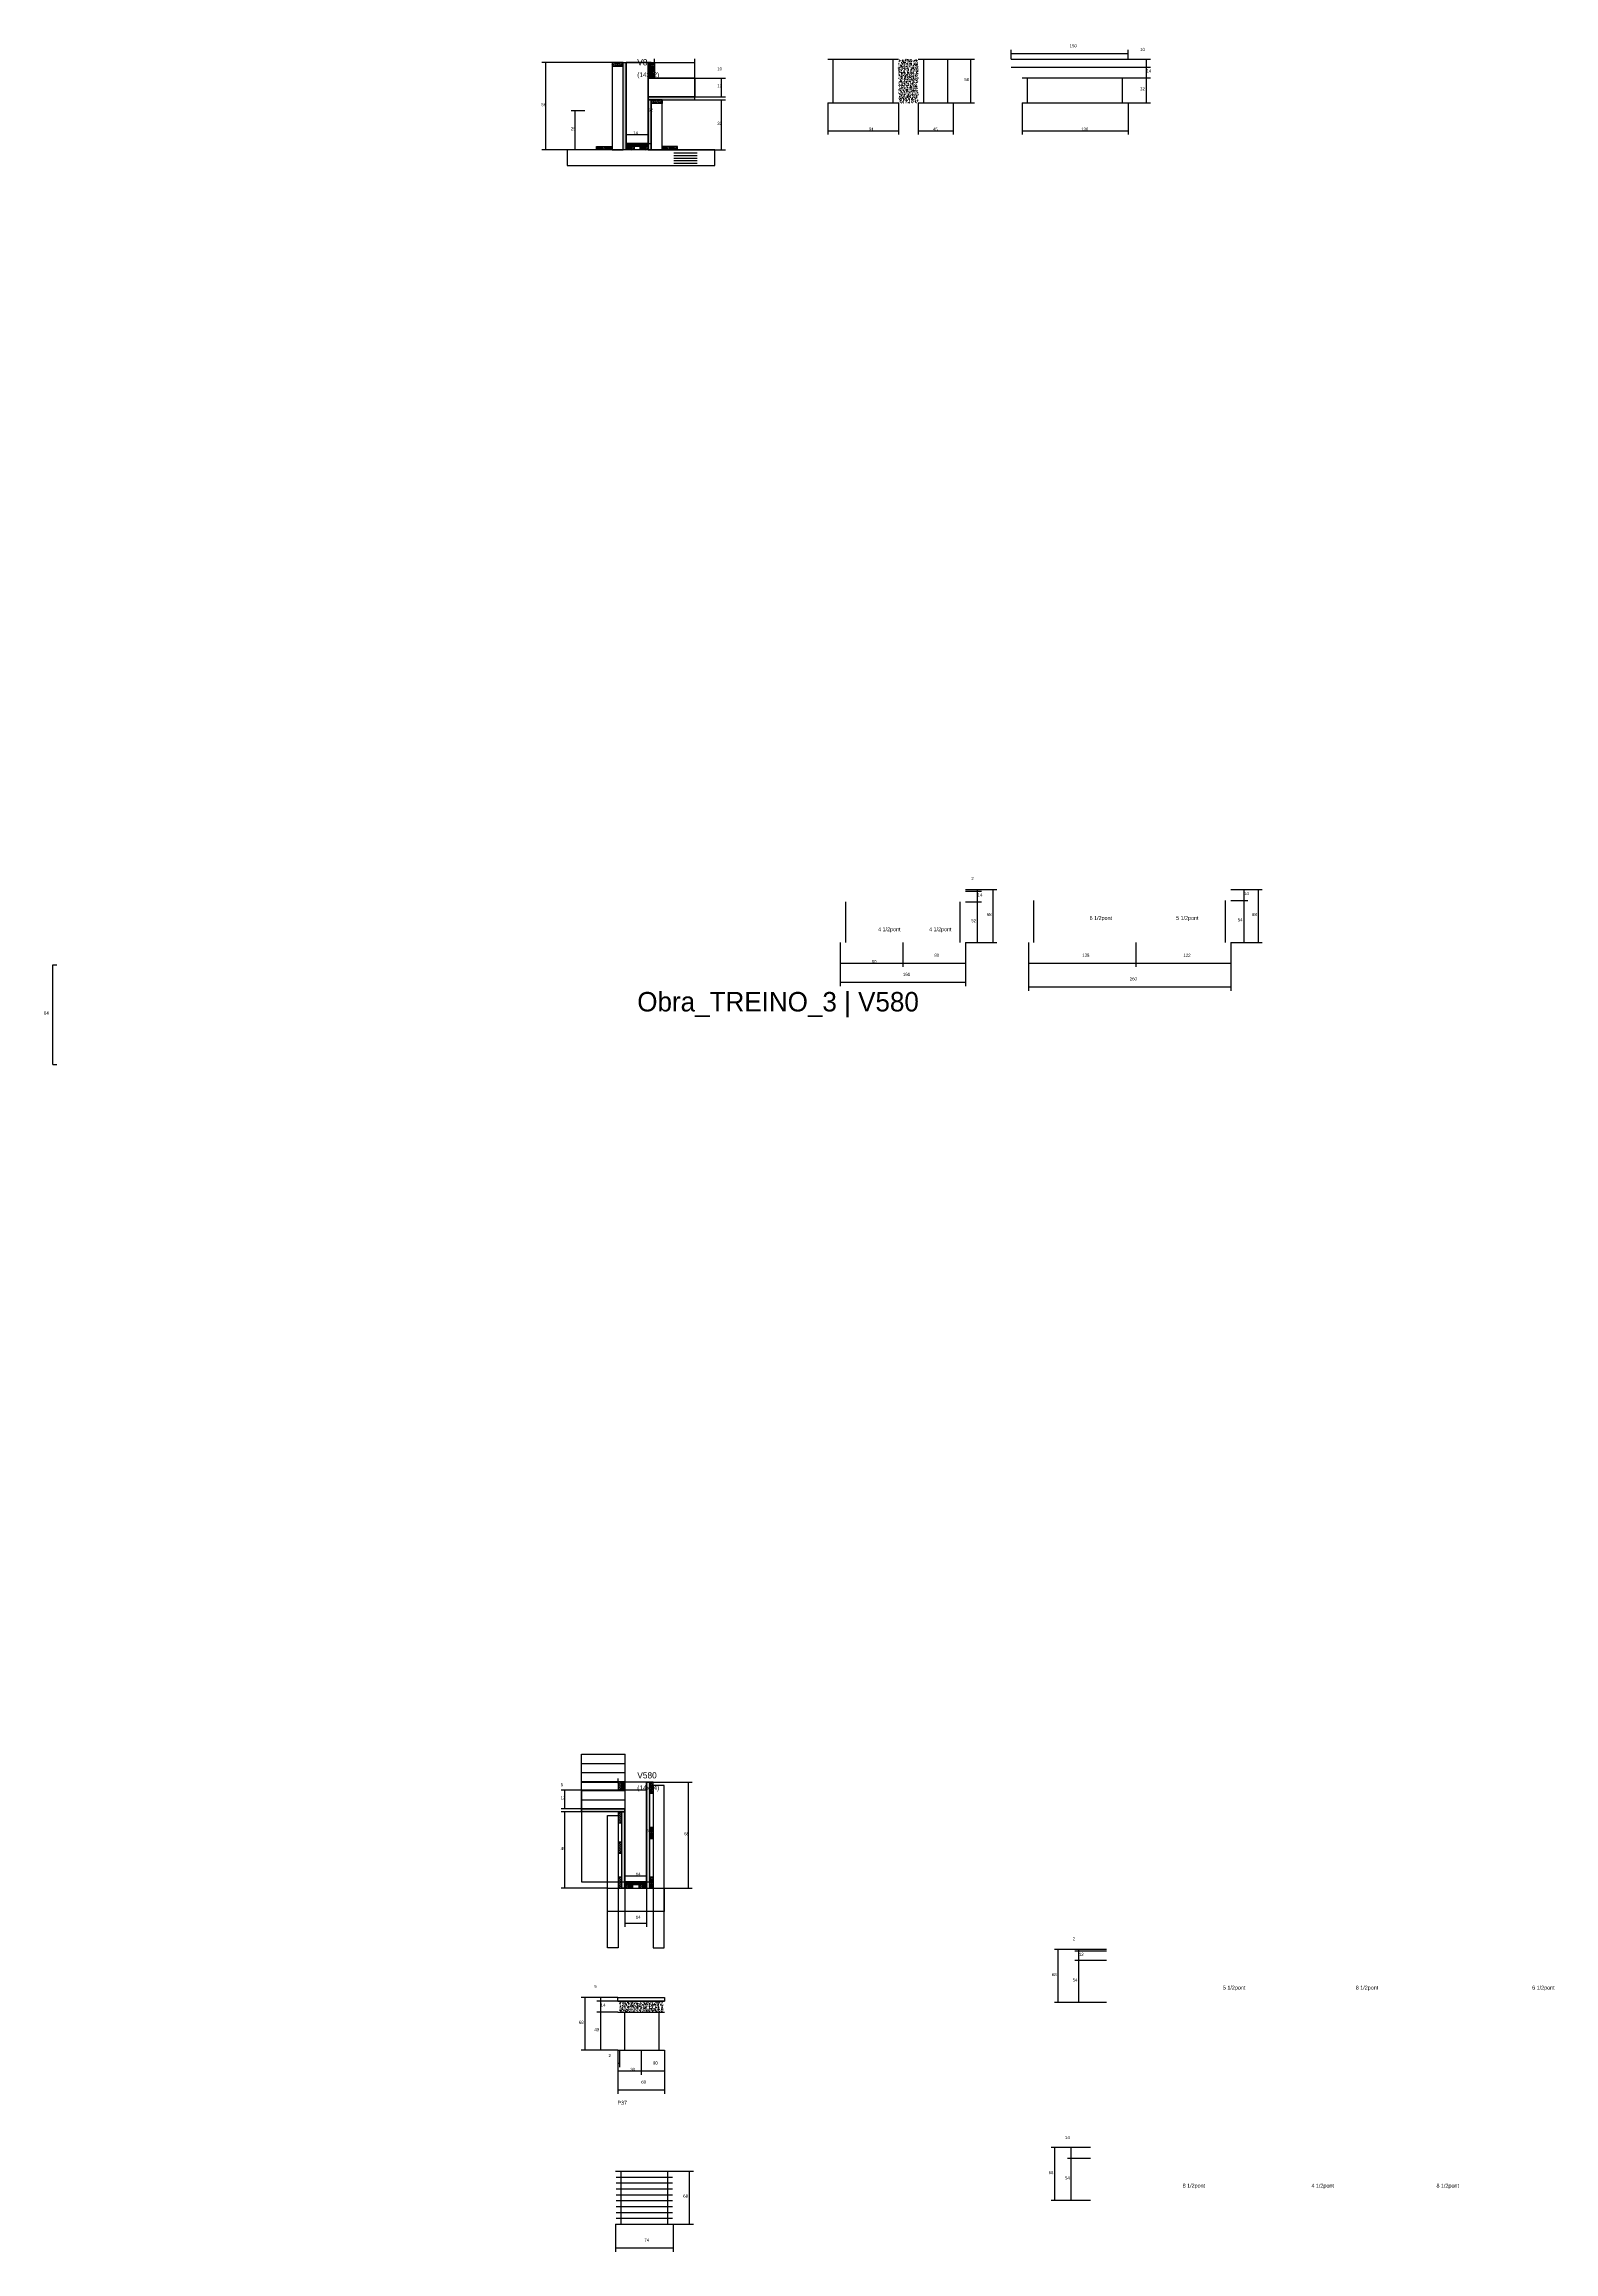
# Model space of a CAD drawing. Header units: metres. Extents: x -2848 to 22762, y -49062 to 1016.
# Drawn here: x 12038 to 13977, y -40203 to -37368 of the extents above; entities that cross this region are included whole.
import ezdxf

# ---------------------------------------------------------------- set-up
doc = ezdxf.new("R2010")
doc.units = ezdxf.units.M
for name, color, linetype in [('CONCRETO', 251, 'Continuous'), ('COTA', 4, 'Continuous'), ('Cota Seção (2x)', 4, 'Continuous'), ('Hachura', 253, 'Continuous'), ('LABEL_ID', 3, 'Continuous'), ('Madeira', 126, 'Continuous'), ('NOMENCLATURA', 7, 'Continuous'), ('Painéis', 200, 'Continuous'), ('SARR_2.2x7', 40, 'Continuous'), ('SARR_3.5x7', 81, 'Continuous'), ('Texto Seção', 7, 'Continuous')]:
    doc.layers.add(name, color=color, linetype=linetype)

msp = doc.modelspace()

# ---------------------------------------------------------------- hatches: boundary and pattern name
at = {"layer": 'COTA'}
h = msp.add_hatch(dxfattribs=at)
h.set_pattern_fill('AR-CONC', scale=0.03)
h.paths.add_polyline_path([(13160.9, -37387.2), (13135.7, -37387.2), (13135.7, -37443.2), (13160.9, -37443.2)])
h = msp.add_hatch(dxfattribs=at)
h.set_pattern_fill('AR-CONC', scale=0.03)
h.paths.add_polyline_path([(12777.1, -39895.2), (12777.1, -39881.2), (12777.1, -39881.2), (12833.1, -39881.2), (12833.1, -39881.2), (12833.1, -39895.2), (12833.1, -39895.2), (12777.1, -39895.2)])
at = {"layer": 'Hachura'}
h = msp.add_hatch(dxfattribs=at)
h.set_pattern_fill('ANSI31', scale=0.5)
h.paths.add_polyline_path([(12767.8, -37391.4), (12767.8, -37395.8), (12767.8, -37395.8), (12781.8, -37395.8), (12781.8, -37395.8), (12781.8, -37391.4), (12781.8, -37391.4), (12767.8, -37391.4)])
h = msp.add_hatch(color=8, dxfattribs=at)
h.dxf.hatch_style = 1
h.paths.add_polyline_path([(12781.8, -37391.4), (12785.8, -37391.4), (12785.8, -37391.4), (12785.8, -37503.4), (12785.8, -37503.4), (12781.8, -37503.4), (12781.8, -37503.4), (12781.8, -37391.4)])
h = msp.add_hatch(color=8, dxfattribs=at)
h.dxf.hatch_style = 1
h.paths.add_polyline_path([(12817.8, -37391.4), (12813.8, -37391.4), (12813.8, -37391.4), (12813.8, -37411.4), (12813.8, -37411.4), (12817.8, -37411.4), (12817.8, -37411.4), (12817.8, -37391.4)])
h = msp.add_hatch(dxfattribs=at)
h.set_pattern_fill('ANSI31', scale=0.5)
h.paths.add_polyline_path([(12822.2, -37411.4), (12817.8, -37411.4), (12817.8, -37411.4), (12817.8, -37391.4), (12817.8, -37391.4), (12822.2, -37391.4), (12822.2, -37391.4), (12822.2, -37411.4)])
h = msp.add_hatch(color=8, dxfattribs=at)
h.dxf.hatch_style = 1
h.paths.add_polyline_path([(12873.8, -37439.4), (12873.8, -37435.4), (12873.8, -37435.4), (12813.8, -37435.4), (12813.8, -37435.4), (12813.8, -37439.4), (12813.8, -37439.4), (12873.8, -37439.4)])
h = msp.add_hatch(color=8, dxfattribs=at)
h.dxf.hatch_style = 1
h.paths.add_polyline_path([(12817.8, -37439.4), (12813.8, -37439.4), (12813.8, -37439.4), (12813.8, -37503.4), (12813.8, -37503.4), (12817.8, -37503.4), (12817.8, -37503.4), (12817.8, -37439.4)])
h = msp.add_hatch(dxfattribs=at)
h.set_pattern_fill('ANSI31', scale=0.5)
h.paths.add_polyline_path([(12831.8, -37439.4), (12831.8, -37443.8), (12831.8, -37443.8), (12817.8, -37443.8), (12817.8, -37443.8), (12817.8, -37439.4), (12817.8, -37439.4), (12831.8, -37439.4)])
h = msp.add_hatch(dxfattribs=at)
h.set_pattern_fill('ANSI31', scale=0.5)
h.paths.add_polyline_path([(12747.8, -37503.4), (12747.8, -37499), (12747.8, -37499), (12767.8, -37499), (12767.8, -37499), (12767.8, -37503.4), (12767.8, -37503.4), (12747.8, -37503.4)])
h = msp.add_hatch(color=8, dxfattribs=at)
h.dxf.hatch_style = 1
h.paths.add_polyline_path([(12785.8, -37499), (12785.8, -37495.4), (12785.8, -37495.4), (12813.8, -37495.4), (12813.8, -37495.4), (12813.8, -37499), (12813.8, -37499), (12785.8, -37499)])
h = msp.add_hatch(dxfattribs=at)
h.set_pattern_fill('ANSI31', scale=0.5)
h.paths.add_polyline_path([(12785.8, -37503.4), (12785.8, -37499), (12785.8, -37499), (12795.8, -37499), (12795.8, -37499), (12795.8, -37503.4), (12795.8, -37503.4), (12785.8, -37503.4)])
h = msp.add_hatch(dxfattribs=at)
h.set_pattern_fill('ANSI31', scale=0.5)
h.paths.add_polyline_path([(12803.8, -37503.4), (12803.8, -37499), (12803.8, -37499), (12813.8, -37499), (12813.8, -37499), (12813.8, -37503.4), (12813.8, -37503.4), (12803.8, -37503.4)])
h = msp.add_hatch(dxfattribs=at)
h.set_pattern_fill('ANSI31', scale=0.5)
h.paths.add_polyline_path([(12851.8, -37503.4), (12851.8, -37499), (12851.8, -37499), (12831.8, -37499), (12831.8, -37499), (12831.8, -37503.4), (12831.8, -37503.4), (12851.8, -37503.4)])
h = msp.add_hatch(dxfattribs=at)
h.set_pattern_fill('ANSI31', scale=0.5)
h.paths.add_polyline_path([(12780, -39600), (12775.6, -39600), (12775.6, -39600), (12775.6, -39610), (12775.6, -39610), (12780, -39610), (12780, -39610), (12780, -39600)])
h = msp.add_hatch(color=8, dxfattribs=at)
h.dxf.hatch_style = 1
h.paths.add_polyline_path([(12780, -39610), (12784, -39610), (12784, -39610), (12784, -39600), (12784, -39600), (12780, -39600), (12780, -39600), (12780, -39610)])
h = msp.add_hatch(color=8, dxfattribs=at)
h.dxf.hatch_style = 1
h.paths.add_polyline_path([(12816, -39600), (12812, -39600), (12812, -39600), (12812, -39736), (12812, -39736), (12816, -39736), (12816, -39736), (12816, -39600)])
h = msp.add_hatch(dxfattribs=at)
h.set_pattern_fill('ANSI31', scale=0.5)
h.paths.add_polyline_path([(12820.4, -39600), (12816, -39600), (12816, -39600), (12816, -39614), (12816, -39614), (12820.4, -39614), (12820.4, -39614), (12820.4, -39600)])
h = msp.add_hatch(color=8, dxfattribs=at)
h.dxf.hatch_style = 1
h.paths.add_polyline_path([(12728.4, -39638), (12728.4, -39634), (12728.4, -39634), (12784, -39634), (12784, -39634), (12784, -39638), (12784, -39638), (12728.4, -39638)])
h = msp.add_hatch(dxfattribs=at)
h.set_pattern_fill('ANSI31', scale=0.5)
h.paths.add_polyline_path([(12780, -39638), (12775.6, -39638), (12775.6, -39638), (12775.6, -39652), (12775.6, -39652), (12780, -39652), (12780, -39652), (12780, -39638)])
h = msp.add_hatch(color=8, dxfattribs=at)
h.dxf.hatch_style = 1
h.paths.add_polyline_path([(12780, -39638), (12784, -39638), (12784, -39638), (12784, -39736), (12784, -39736), (12780, -39736), (12780, -39736), (12780, -39638)])
h = msp.add_hatch(dxfattribs=at)
h.set_pattern_fill('ANSI31', scale=0.5)
h.paths.add_polyline_path([(12820.4, -39658), (12816, -39658), (12816, -39658), (12816, -39672), (12816, -39672), (12820.4, -39672), (12820.4, -39672), (12820.4, -39658)])
h = msp.add_hatch(dxfattribs=at)
h.set_pattern_fill('ANSI31', scale=0.5)
h.paths.add_polyline_path([(12780, -39677), (12775.6, -39677), (12775.6, -39677), (12775.6, -39691), (12775.6, -39691), (12780, -39691), (12780, -39691), (12780, -39677)])
h = msp.add_hatch(dxfattribs=at)
h.set_pattern_fill('ANSI31', scale=0.5)
h.paths.add_polyline_path([(12780, -39722), (12775.6, -39722), (12775.6, -39722), (12775.6, -39736), (12775.6, -39736), (12780, -39736), (12780, -39736), (12780, -39722)])
h = msp.add_hatch(color=8, dxfattribs=at)
h.dxf.hatch_style = 1
h.paths.add_polyline_path([(12784, -39731.6), (12784, -39728), (12784, -39728), (12812, -39728), (12812, -39728), (12812, -39731.6), (12812, -39731.6), (12784, -39731.6)])
h = msp.add_hatch(dxfattribs=at)
h.set_pattern_fill('ANSI31', scale=0.5)
h.paths.add_polyline_path([(12784, -39736), (12784, -39731.6), (12784, -39731.6), (12794, -39731.6), (12794, -39731.6), (12794, -39736), (12794, -39736), (12784, -39736)])
h = msp.add_hatch(dxfattribs=at)
h.set_pattern_fill('ANSI31', scale=0.5)
h.paths.add_polyline_path([(12812, -39736), (12812, -39731.6), (12812, -39731.6), (12802, -39731.6), (12802, -39731.6), (12802, -39736), (12802, -39736), (12812, -39736)])
h = msp.add_hatch(dxfattribs=at)
h.set_pattern_fill('ANSI31', scale=0.5)
h.paths.add_polyline_path([(12820.4, -39722), (12816, -39722), (12816, -39722), (12816, -39736), (12816, -39736), (12820.4, -39736), (12820.4, -39736), (12820.4, -39722)])

# ---------------------------------------------------------------- linework, layer by layer
at = {"layer": 'CONCRETO'}
for points in [[(12813.8, -37435.4), (12813.8, -37495.4), (12785.8, -37495.4), (12785.8, -37415.4), (12785.8, -37415.4), (12785.8, -37391.4), (12813.8, -37391.4)], [(12813.8, -37411.4), (12873.8, -37411.4), (12873.8, -37435.4), (12813.8, -37435.4)], [(12784, -39634), (12784, -39636), (12784, -39636), (12784, -39728), (12812, -39728), (12812, -39600), (12816, -39600), (12816, -39600), (12784, -39600), (12784, -39610)], [(12812, -39624), (12812, -39624), (12812, -39656), (12812, -39656), (12812, -39728), (12784, -39728), (12784, -39634), (12728.4, -39634), (12728.4, -39610), (12784, -39610)]]:
    msp.add_lwpolyline(points, dxfattribs=at)
for points in [[(12785.8, -37495.4), (12813.8, -37495.4), (12813.8, -37391.4), (12785.8, -37391.4)], [(12813.8, -37435.4), (12873.8, -37435.4), (12873.8, -37411.4), (12813.8, -37411.4)], [(12784, -39728), (12816, -39728), (12816, -39600), (12784, -39600)], [(12728.4, -39728), (12812, -39728), (12812, -39610), (12728.4, -39610)]]:
    msp.add_lwpolyline(points, close=True, dxfattribs=at)
at = {"layer": 'COTA'}
for p, q in [((12767.8, -37391.4), (12677.4, -37391.4)), ((12682.4, -37503.4), (12682.4, -37391.4)), ((12822.2, -37391.4), (12822.2, -37386.4)), ((12822.2, -37391.4), (12873.8, -37391.4)), ((12873.8, -37411.4), (12873.8, -37386.4)), ((13205.9, -37387.2), (13233.3, -37387.2)), ((13228.3, -37443.2), (13228.3, -37387.2)), ((13280.4, -37387.2), (13280.4, -37374.9)), ((13280.4, -37379.9), (13430.4, -37379.9)), ((13430.4, -37387.2), (13430.4, -37374.9)), ((13430.4, -37387.2), (13459.1, -37387.2)), ((13454.1, -37397.2), (13454.1, -37387.2)), ((12873.8, -37411.4), (12913.2, -37411.4)), ((12908.2, -37435.4), (12908.2, -37411.4)), ((13430.4, -37397.2), (13459.1, -37397.2)), ((13430.4, -37397.2), (13459.1, -37397.2)), ((13430.4, -37411.2), (13459.1, -37411.2)), ((13430.4, -37411.2), (13459.1, -37411.2)), ((13454.1, -37411.2), (13454.1, -37397.2)), ((13454.1, -37443.2), (13454.1, -37411.2)), ((12732.8, -37453.4), (12715.2, -37453.4)), ((12720.2, -37503.4), (12720.2, -37453.4)), ((12831.8, -37439.4), (12913.2, -37439.4)), ((12873.8, -37435.4), (12913.2, -37435.4)), ((12908.2, -37503.4), (12908.2, -37439.4)), ((13044.7, -37443.2), (13044.7, -37483.9)), ((13135.7, -37443.2), (13135.7, -37483.9)), ((13160.9, -37443.2), (13160.9, -37483.9)), ((13205.9, -37443.2), (13205.9, -37483.9)), ((13205.9, -37443.2), (13233.3, -37443.2)), ((13294.4, -37443.2), (13294.4, -37483.9)), ((13430.4, -37443.2), (13430.4, -37483.9)), ((13430.4, -37443.2), (13459.1, -37443.2)), ((13044.7, -37478.9), (13135.7, -37478.9)), ((13160.9, -37478.9), (13205.9, -37478.9)), ((13294.4, -37478.9), (13430.4, -37478.9)), ((12747.8, -37503.4), (12677.4, -37503.4)), ((12732.8, -37503.4), (12715.2, -37503.4)), ((12851.8, -37503.4), (12913.2, -37503.4)), ((13221.8, -38453.4), (13262.1, -38453.4)), ((13221.8, -38453.4), (13242.1, -38453.4)), ((13221.8, -38455.4), (13242.1, -38455.4)), ((13221.8, -38455.4), (13242.1, -38455.4)), ((13221.8, -38469.4), (13242.1, -38469.4)), ((13221.8, -38469.4), (13242.1, -38469.4)), ((13237.1, -38455.4), (13237.1, -38453.4)), ((13237.1, -38469.4), (13237.1, -38455.4)), ((13237.1, -38521.4), (13237.1, -38469.4)), ((13257.1, -38521.4), (13257.1, -38453.4)), ((13562.6, -38453.4), (13584.4, -38453.4)), ((13562.6, -38453.4), (13602.9, -38453.4)), ((13562.6, -38467.4), (13584.4, -38467.4)), ((13562.6, -38467.4), (13584.4, -38467.4)), ((13579.4, -38467.4), (13579.4, -38453.4)), ((13579.4, -38521.4), (13579.4, -38467.4)), ((13597.9, -38521.4), (13597.9, -38453.4)), ((13060.8, -38521.4), (13060.8, -38552.9)), ((13060.8, -38521.4), (13060.8, -38577.4)), ((13141.3, -38521.4), (13141.3, -38552.9)), ((13141.3, -38521.4), (13141.3, -38552.9)), ((13221.8, -38521.4), (13221.8, -38552.9)), ((13221.8, -38521.4), (13221.8, -38577.4)), ((13221.8, -38521.4), (13242.1, -38521.4)), ((13221.8, -38521.4), (13262.1, -38521.4)), ((13302.6, -38521.4), (13302.6, -38583.4)), ((13302.6, -38521.4), (13302.6, -38552.9)), ((13440.6, -38521.4), (13440.6, -38552.9)), ((13440.6, -38521.4), (13440.6, -38552.9)), ((13562.6, -38521.4), (13562.6, -38552.9)), ((13562.6, -38521.4), (13562.6, -38583.4)), ((13562.6, -38521.4), (13584.4, -38521.4)), ((13562.6, -38521.4), (13602.9, -38521.4)), ((13060.8, -38547.9), (13141.3, -38547.9)), ((13141.3, -38547.9), (13221.8, -38547.9)), ((13302.6, -38547.9), (13440.6, -38547.9)), ((13440.6, -38547.9), (13562.6, -38547.9)), ((13060.8, -38572.4), (13221.8, -38572.4)), ((13302.6, -38578.4), (13562.6, -38578.4)), ((12728.4, -39610), (12728.4, -39595)), ((12728.4, -39600), (12775.6, -39600)), ((12775.6, -39600), (12775.6, -39595)), ((12820.4, -39600), (12870.7, -39600)), ((12865.7, -39736), (12865.7, -39600)), ((12728.4, -39610), (12702.1, -39610)), ((12728.4, -39634), (12702.1, -39634)), ((12707.1, -39634), (12707.1, -39610)), ((12766, -39638), (12702.1, -39638)), ((12707.1, -39736), (12707.1, -39638)), ((12761.6, -39736), (12702.1, -39736)), ((12784, -39736), (12784, -39785.7)), ((12812, -39736), (12812, -39785.7)), ((12834.4, -39736), (12870.7, -39736)), ((12784, -39780.7), (12812, -39780.7)), ((13402.8, -39814.9), (13335.8, -39814.9)), ((13340.8, -39882.9), (13340.8, -39814.9)), ((13402.8, -39814.9), (13362.3, -39814.9)), ((13402.8, -39816.9), (13362.3, -39816.9)), ((13402.8, -39816.9), (13362.3, -39816.9)), ((13402.8, -39828.9), (13362.3, -39828.9)), ((13402.8, -39828.9), (13362.3, -39828.9)), ((13367.3, -39816.9), (13367.3, -39814.9)), ((13367.3, -39828.9), (13367.3, -39816.9)), ((13367.3, -39882.9), (13367.3, -39828.9)), ((12775.1, -39876.2), (12728.1, -39876.2)), ((12733.1, -39944.2), (12733.1, -39876.2)), ((12775.1, -39876.2), (12748, -39876.2)), ((12775.1, -39881.2), (12748, -39881.2)), ((12775.1, -39881.2), (12748, -39881.2)), ((12753, -39881.2), (12753, -39876.2)), ((12753, -39895.2), (12753, -39881.2)), ((13402.8, -39882.9), (13335.8, -39882.9)), ((13402.8, -39882.9), (13362.3, -39882.9)), ((12775.1, -39895.2), (12748, -39895.2)), ((12775.1, -39895.2), (12748, -39895.2)), ((12753, -39944.2), (12753, -39895.2)), ((12775.1, -39944.2), (12728.1, -39944.2)), ((12775.1, -39944.2), (12748, -39944.2)), ((12775.1, -39944.2), (12775.1, -39975.7)), ((12775.1, -39944.2), (12775.1, -40000.1)), ((12775.1, -39944.2), (12775.1, -39965.8)), ((12777.1, -39944.2), (12777.1, -39965.8)), ((12805.1, -39944.2), (12805.1, -39975.7)), ((12805.1, -39944.2), (12805.1, -39975.7)), ((12835.1, -39944.2), (12835.1, -39975.7)), ((12835.1, -39944.2), (12835.1, -40000.1)), ((12775.1, -39960.8), (12777.1, -39960.8)), ((12775.1, -39970.7), (12805.1, -39970.7)), ((12805.1, -39970.7), (12835.1, -39970.7)), ((12775.1, -39995.1), (12835.1, -39995.1)), ((13382, -40069.2), (13331.5, -40069.2)), ((13336.5, -40137.2), (13336.5, -40069.2)), ((13382, -40069.2), (13352.5, -40069.2)), ((13382, -40083.2), (13352.5, -40083.2)), ((13382, -40083.2), (13352.5, -40083.2)), ((13357.5, -40083.2), (13357.5, -40069.2)), ((13357.5, -40137.2), (13357.5, -40083.2)), ((12846.1, -40099.4), (12872.1, -40099.4)), ((12867.1, -40167.4), (12867.1, -40099.4)), ((13382, -40137.2), (13331.5, -40137.2)), ((13382, -40137.2), (13352.5, -40137.2)), ((12772.1, -40167.4), (12772.1, -40203)), ((12846.1, -40167.4), (12846.1, -40203)), ((12846.1, -40167.4), (12872.1, -40167.4)), ((12772.1, -40198), (12846.1, -40198))]:
    msp.add_line(p, q, dxfattribs=at)
at = {"layer": 'Cota Seção (2x)'}
for p, q in [((12785.8, -37391.4), (12818.8, -37391.4)), ((12813.8, -37495.4), (12813.8, -37391.4)), ((12785.8, -37495.4), (12785.8, -37478.6)), ((12813.8, -37495.4), (12813.8, -37478.6)), ((12785.8, -37483.6), (12813.8, -37483.6)), ((12785.8, -37495.4), (12818.8, -37495.4)), ((12049.3, -38678), (12049.3, -38550)), ((12049.3, -38550), (12054.3, -38550)), ((12049.3, -38678), (12054.3, -38678)), ((12812, -39728), (12812, -39600)), ((12812, -39600), (12817, -39600)), ((12784, -39736), (12784, -39715)), ((12784, -39720), (12812, -39720)), ((12812, -39736), (12812, -39715)), ((12812, -39728), (12817, -39728))]:
    msp.add_line(p, q, dxfattribs=at)
at = {"layer": 'Madeira'}
for points in [[(12767.8, -37391.4), (12767.8, -37395.8), (12781.8, -37395.8), (12781.8, -37391.4)], [(12767.8, -37503.4), (12781.8, -37503.4), (12781.8, -37391.4), (12767.8, -37391.4)], [(12822.2, -37411.4), (12817.8, -37411.4), (12817.8, -37391.4), (12822.2, -37391.4)], [(12831.8, -37439.4), (12831.8, -37443.8), (12817.8, -37443.8), (12817.8, -37439.4)], [(12831.8, -37439.4), (12817.8, -37439.4), (12817.8, -37503.4), (12831.8, -37503.4)], [(12709.9, -37523.4), (12899.5, -37523.4), (12899.5, -37503.4), (12709.9, -37503.4)], [(12747.8, -37503.4), (12747.8, -37499), (12767.8, -37499), (12767.8, -37503.4)], [(12785.8, -37503.4), (12785.8, -37499), (12795.8, -37499), (12795.8, -37503.4)], [(12803.8, -37503.4), (12803.8, -37499), (12813.8, -37499), (12813.8, -37503.4)], [(12851.8, -37503.4), (12851.8, -37499), (12831.8, -37499), (12831.8, -37503.4)], [(12780, -39600), (12775.6, -39600), (12775.6, -39610), (12780, -39610)], [(12820.4, -39600), (12816, -39600), (12816, -39614), (12820.4, -39614)], [(12780, -39638), (12775.6, -39638), (12775.6, -39652), (12780, -39652)], [(12820.4, -39658), (12816, -39658), (12816, -39672), (12820.4, -39672)], [(12780, -39677), (12775.6, -39677), (12775.6, -39691), (12780, -39691)], [(12780, -39722), (12775.6, -39722), (12775.6, -39736), (12780, -39736)], [(12784, -39736), (12784, -39731.6), (12794, -39731.6), (12794, -39736)], [(12812, -39736), (12812, -39731.6), (12802, -39731.6), (12802, -39736)], [(12820.4, -39722), (12816, -39722), (12816, -39736), (12820.4, -39736)]]:
    msp.add_lwpolyline(points, close=True, dxfattribs=at)
at = {"layer": 'Painéis'}
for p, q in [((12813.8, -37411.4), (12813.8, -37391.4)), ((13044.7, -37387.2), (13135.7, -37387.2)), ((13160.9, -37387.2), (13205.9, -37387.2)), ((13280.4, -37387.2), (13430.4, -37387.2)), ((13280.4, -37397.2), (13430.4, -37397.2)), ((13294.4, -37411.2), (13430.4, -37411.2)), ((12813.8, -37435.4), (12873.8, -37435.4)), ((12813.8, -37439.4), (12813.8, -37435.4)), ((12813.8, -37503.4), (12813.8, -37439.4)), ((12873.8, -37439.4), (12873.8, -37435.4)), ((13044.7, -37443.2), (13135.7, -37443.2)), ((13160.9, -37443.2), (13205.9, -37443.2)), ((13294.4, -37443.2), (13430.4, -37443.2)), ((12785.8, -37495.4), (12813.8, -37495.4)), ((12813.8, -37499), (12813.8, -37495.4)), ((12728.4, -39564), (12784.3, -39564)), ((12728.4, -39634), (12728.4, -39564)), ((12784.3, -39634), (12784.3, -39564)), ((12728.4, -39634), (12784, -39634)), ((12728.4, -39638), (12728.4, -39634)), ((12728.4, -39634), (12784.3, -39634)), ((12784, -39638), (12784, -39634)), ((12784, -39736), (12784, -39638)), ((12784, -39728), (12812, -39728)), ((12775.1, -39876.2), (12835.1, -39876.2)), ((12775.1, -39881.2), (12835.1, -39881.2)), ((12775.1, -39895.2), (12835.1, -39895.2)), ((12775.1, -39944.2), (12835.1, -39944.2)), ((12772.1, -40099.4), (12846.1, -40099.4)), ((12772.1, -40167.4), (12846.1, -40167.4))]:
    msp.add_line(p, q, dxfattribs=at)
for points in [[(12781.8, -37391.4), (12785.8, -37391.4), (12785.8, -37503.4), (12781.8, -37503.4)], [(12817.8, -37391.4), (12813.8, -37391.4), (12813.8, -37411.4), (12817.8, -37411.4)], [(12873.8, -37439.4), (12873.8, -37435.4), (12813.8, -37435.4), (12813.8, -37439.4)], [(12817.8, -37439.4), (12813.8, -37439.4), (12813.8, -37503.4), (12817.8, -37503.4)], [(12785.8, -37499), (12785.8, -37495.4), (12813.8, -37495.4), (12813.8, -37499)], [(12780, -39600), (12784, -39600), (12784, -39610), (12780, -39610)], [(12816, -39600), (12812, -39600), (12812, -39736), (12816, -39736)], [(12728.4, -39638), (12728.4, -39634), (12784, -39634), (12784, -39638)], [(12780, -39638), (12784, -39638), (12784, -39736), (12780, -39736)], [(12784, -39731.6), (12784, -39728), (12812, -39728), (12812, -39731.6)], [(12775.1, -39876.2), (12835.1, -39876.2), (12835.1, -39881.2), (12775.1, -39881.2)]]:
    msp.add_lwpolyline(points, close=True, dxfattribs=at)
at = {"layer": 'SARR_2.2x7'}
for p, q in [((13051.7, -37443.2), (13051.7, -37387.2)), ((13128.7, -37443.2), (13128.7, -37387.2)), ((13167.9, -37443.2), (13167.9, -37387.2)), ((13198.9, -37443.2), (13198.9, -37387.2)), ((13301.4, -37443.2), (13301.4, -37411.2)), ((13423.4, -37443.2), (13423.4, -37411.2)), ((12846.8, -37507.3), (12876.8, -37507.3)), ((12846.8, -37510.7), (12876.8, -37510.7)), ((12846.8, -37514), (12876.8, -37514)), ((12846.8, -37517.3), (12876.8, -37517.3)), ((12846.8, -37520.7), (12876.8, -37520.7)), ((13067.8, -38521.4), (13067.8, -38469.4)), ((13214.8, -38521.4), (13214.8, -38469.4)), ((13309.6, -38521.4), (13309.6, -38467.4)), ((13555.6, -38521.4), (13555.6, -38467.4)), ((12729.4, -39575.7), (12783.3, -39575.7)), ((12729.4, -39587.3), (12783.3, -39587.3)), ((12729.4, -39599), (12783.3, -39599)), ((12729.4, -39610.7), (12783.3, -39610.7)), ((12729.4, -39622.3), (12783.3, -39622.3)), ((12784.1, -39944.2), (12784.1, -39895.2)), ((12828.1, -39944.2), (12828.1, -39895.2)), ((12773.1, -40107), (12845.1, -40107)), ((12773.1, -40114.5), (12845.1, -40114.5)), ((12779.1, -40167.4), (12779.1, -40099.4)), ((12839.1, -40167.4), (12839.1, -40099.4)), ((12773.1, -40122.1), (12845.1, -40122.1)), ((12773.1, -40129.6), (12845.1, -40129.6)), ((12773.1, -40137.2), (12845.1, -40137.2)), ((12773.1, -40144.7), (12845.1, -40144.7)), ((12773.1, -40152.3), (12845.1, -40152.3)), ((12773.1, -40159.8), (12845.1, -40159.8))]:
    msp.add_line(p, q, dxfattribs=at)
at = {"layer": 'SARR_3.5x7'}
for points in [[(12834.4, -39603.9), (12820.4, -39603.9), (12820.4, -39812.5), (12834.4, -39812.5)], [(12761.6, -39642.8), (12775.6, -39642.8), (12775.6, -39812.5), (12761.6, -39812.5)], [(12761.6, -39736), (12834.4, -39736), (12834.4, -39766.1), (12761.6, -39766.1)]]:
    msp.add_lwpolyline(points, close=True, dxfattribs=at)

# ---------------------------------------------------------------- texts
at = {"layer": 'COTA'}
for s, p in [('150', (13355.4, -37371.8)), ('10', (13446, -37376.5)), ('10', (12902.7, -37401.4)), ('12', (12902.7, -37423.4)), ('56', (13220.2, -37415.2)), ('32', (13445.8, -37427.2)), ('14', (13454.1, -37404.2)), ('56', (12676.9, -37447.4)), ('25', (12714.7, -37478.4)), ('32', (12902.7, -37471.4)), ('91', (13097.7, -37478.9)), ('45', (13179.9, -37478.9)), ('136', (13370.2, -37478.9)), ('2', (13229.1, -38441.3)), ('14', (13237.1, -38462.4)), ('14', (13579.4, -38460.4)), ('52', (13229, -38495.4)), ('68', (13249, -38487.4)), ('54', (13571.3, -38494.4)), ('68', (13589.7, -38487.4)), ('80', (13101.1, -38547.9)), ('80', (13181.6, -38539.8)), ('138', (13371.6, -38539.7)), ('122', (13501.6, -38539.9)), ('161', (13141.3, -38564.3)), ('260', (13432.6, -38570.3)), ('5', (12701.6, -39605)), ('12', (12701.6, -39622)), ('68', (12860.2, -39668)), ('49', (12701.6, -39687)), ('14', (12798, -39775.2)), ('2', (13359.3, -39802.9)), ('12', (13367.3, -39822.9)), ('5', (12744.9, -39864.1)), ('68', (13332.6, -39848.9)), ('54', (13359.2, -39855.9)), ('14', (12753, -39888.2)), ('68', (12725, -39910.2)), ('49', (12744.9, -39919.7)), ('2', (12763.1, -39952.8)), ('30', (12791.1, -39970.7)), ('30', (12820.1, -39962.5)), ('60', (12805.1, -39987)), ('14', (13349.4, -40058.2)), ('68', (13328.4, -40103.2)), ('54', (13349.4, -40110.2)), ('68', (12859, -40133.4)), ('74', (12809.1, -40189.9))]:
    msp.add_text(s, height=4, dxfattribs=at).set_placement(p)
at = {"layer": 'Cota Seção (2x)'}
for s, p in [('52', (12813.8, -37454.2)), ('14', (12794.8, -37483.6)), ('64', (12037.8, -38614)), ('64', (12812, -39664)), ('14', (12798, -39720))]:
    msp.add_text(s, height=4, dxfattribs=at).set_placement(p)
at = {"layer": 'LABEL_ID'}
msp.add_text('Obra_TREINO_3 | V580', height=25, dxfattribs=at).set_placement((12800, -38610))
at = {"layer": 'NOMENCLATURA'}
for s, p in [('4 1/2pont', (13109.4, -38507)), ('4 1/2pont', (13174.9, -38507)), ('6 1/2pont', (13381.1, -38492.5)), ('5 1/2pont', (13492.2, -38492.5)), ('5 1/2pont', (13552.3, -39866.2)), ('8 1/2pont', (13723, -39866.2)), ('6 1/2pont', (13949.6, -39866.2)), ('P37', (12774.5, -40014)), ('8 1/2pont', (13500.6, -40120.5)), ('4 1/2pont', (13666.1, -40120.5)), ('8 1/2pont', (13826.7, -40120.5))]:
    msp.add_text(s, height=5, dxfattribs=at).set_placement(p)
at = {"layer": 'Texto Seção'}
for s, height, p in [('V8', 8, (12800, -37395)), ('(14x52)', 6, (12800, -37410)), ('V580', 8, (12800, -39595)), ('(14x64)', 6, (12800, -39610))]:
    msp.add_text(s, height=height, dxfattribs=at).set_placement(p)

doc.saveas('drawing.dxf')
